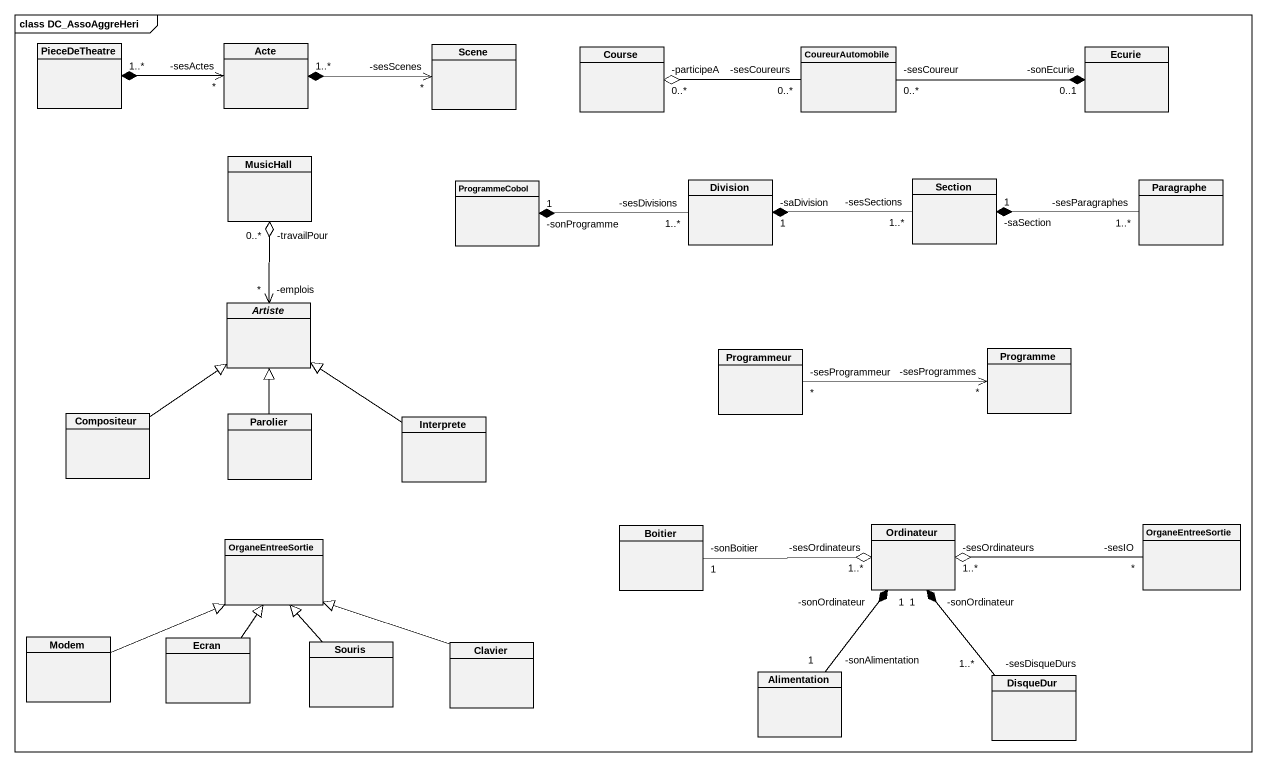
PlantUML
@startuml
mainframe class DC_AssoAggreHeri
hide circle
hide empty members
class PieceDeTheatre
class Acte
class Scene
class Course
class CoureurAutomobile
class Ecurie
class MusicHall
class ProgrammeCobol
class Division
class Section
class Paragraphe
abstract class Artiste
class Programmeur
class Programme
class Compositeur
class Parolier
class Interprete
class OrganeEntreeSortie
class Boitier
class Ordinateur
class "OrganeEntreeSortie" as OrganeEntreeSortie_2
class Modem
class Ecran
class Souris
class Clavier
class Alimentation
class DisqueDur
Acte "-sesActes\n*" <-left-* "1..*" PieceDeTheatre
Scene "-sesScenes\n*" <-left-* "1..*" Acte
CoureurAutomobile "-sesCoureurs\n0..*" -left-o "-participeA\n0..*" Course
CoureurAutomobile "-sesCoureur\n0..*" -right-* "-sonEcurie\n0..1" Ecurie
Division "-sesDivisions\n1..*" -left-* "-sonProgramme\n1" ProgrammeCobol
Section "-sesSections\n1..*" -left-* "-saDivision\n1" Division
Paragraphe "-sesParagraphes\n1..*" -left-* "-saSection\n1" Section
Artiste "-emplois\n*" <-up-o "-travailPour\n0..*" MusicHall
Programme "-sesProgrammes\n*" <-left- "-sesProgrammeur\n*" Programmeur
Compositeur -up-|> Artiste
Parolier -up-|> Artiste
Interprete -up-|> Artiste
Boitier "-sonBoitier\n1" -right-o "-sesOrdinateurs\n1..*" Ordinateur
OrganeEntreeSortie_2 "-sesIO\n*" -left-o "-sesOrdinateurs\n1..*" Ordinateur
Modem -right-|> OrganeEntreeSortie
Ecran -up-|> OrganeEntreeSortie
Souris -up-|> OrganeEntreeSortie
Clavier -left-|> OrganeEntreeSortie
Alimentation "-sonAlimentation\n1" -up-* "-sonOrdinateur\n1" Ordinateur
DisqueDur "-sesDisqueDurs\n1..*" -up-* "-sonOrdinateur\n1" Ordinateur
@enduml
